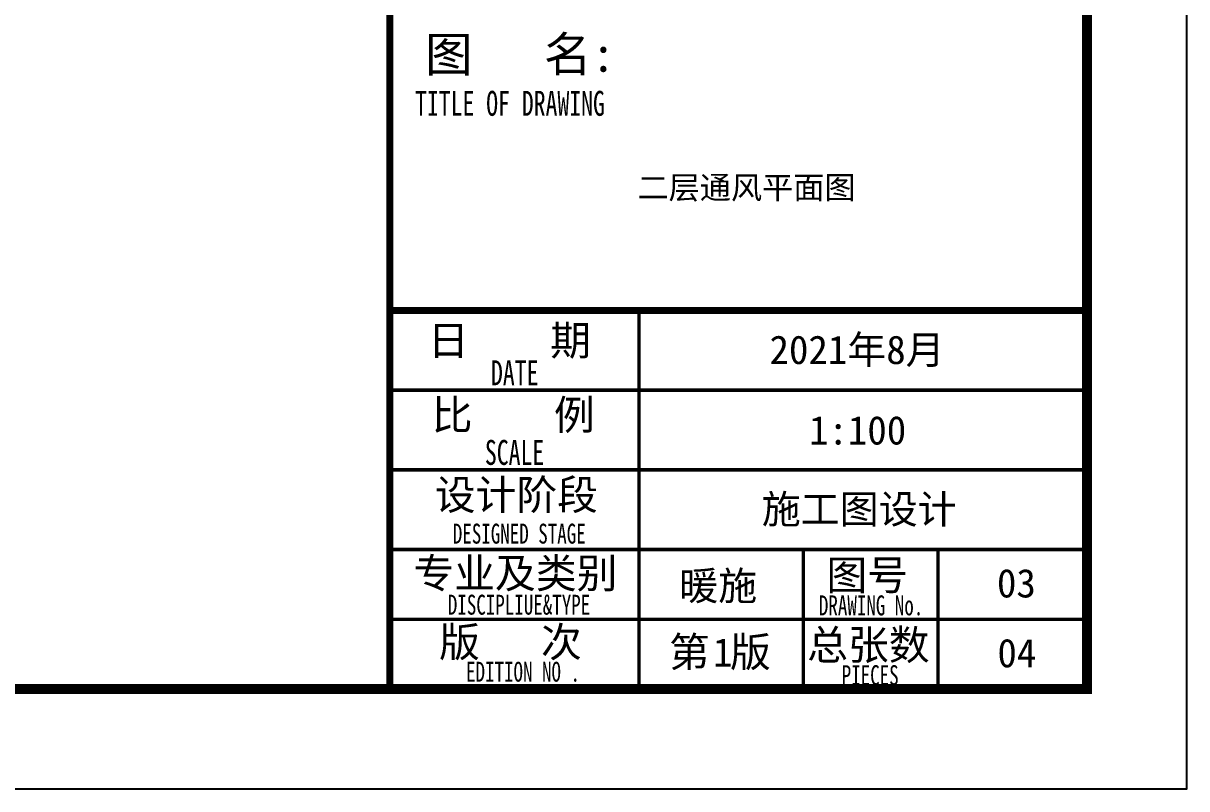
# Model space of a CAD drawing. Extents: x 1247970 to 1725648, y 860327 to 1277876.
# Drawn here: x 1372399 to 1384070, y 1035110 to 1042792 of the extents above; entities that cross this region are included whole.
import ezdxf

# ---------------------------------------------------------------- set-up
doc = ezdxf.new("R2010")
doc.units = 0
doc.header["$LTSCALE"] = 1000
doc.header["$MEASUREMENT"] = 0
doc.layers.get('0').update_dxf_attribs({"color": 254})
doc.layers.add('图框', color=140, linetype='Continuous')
doc.layers.add('图签文字', color=251, linetype='Continuous')
doc.layers.add('图签', color=147, linetype='Continuous', lineweight=18)
doc.styles.add('宋体', font='', dxfattribs={"height": 50})
doc.styles.add('建筑图签-1', font='simhei.ttf', dxfattribs={"width": 0.7})
doc.styles.get('宋体').set_extended_font_data('SimSun')

# ---------------------------------------------------------------- blocks, each defined once
blk = doc.blocks.new('tq123')
at = {"layer": '图框'}
for points, const_width in [([(-6995, 0), (-6995, 57400)], 70), ([(-6995, 3800), (5, 3800)], 70), ([(-4495, 1400), (-4495, 3800)], 35), ([(-6995, 3000), (5, 3000)], 35), ([(-6995, 2200), (5, 2200)], 35), ([(-6995, 1400), (5, 1400)], 35), ([(-6995, 1400), (-495, 1400)], 35), ([(-4495, 0), (-4495, 1400)], 35), ([(-2845, 0), (-2845, 1400)], 35), ([(-2845, 0), (-2845, 1400)], 35), ([(-2845, 0), (-2845, 1400)], 35), ([(-1495, 0), (-1495, 1400)], 35), ([(-6995, 700), (-2845, 700)], 35), ([(-2845, 700), (5, 700)], 35)]:
    blk.add_lwpolyline(points, dxfattribs=dict(at, const_width=const_width))
at = {"layer": '图框', "style": '建筑图签-1', "width": 0.7}
for s, height, p in [('TITLE OF DRAWING', 250, (-6741, 5753)), ('DATE', 250, (-5979, 3049)), ('SCALE', 250, (-6040, 2250)), ('DESIGNED STAGE', 200, (-6362, 1460)), ('DISCIPLIUE&TYPE', 200, (-6412, 747)), ('DRAWING No.', 200, (-2690, 740)), ('EDITION NO .', 200, (-6229, 74)), ('PIECES', 200, (-2461, 40))]:
    blk.add_text(s, height=height, dxfattribs=at).set_placement(p)
at = {"layer": '图签', "color": 2, "style": '宋体'}
for s, height, p in [('2021年8月', 286.7, (-3185, 3262)), ('1:100', 286.7, (-2789, 2454)), ('施工图设计', 286.7, (-3263, 1662)), ('暖施', 286.7, (-4091, 893)), ('1', 287, (-3752, 225)), ('04', 286.7, (-899, 219))]:
    blk.add_text(s, height=height, dxfattribs=at).set_placement(p)
at = {"layer": '图签文字', "color": 7, "style": '建筑图签-1'}
for s, height, p in [('图   名:', 350, (-6640, 6195)), ('日    期', 300, (-6611, 3349)), ('比    例', 300, (-6573, 2602)), ('设计阶段', 300, (-6543, 1800)), ('专业及类别', 300, (-6757, 1013)), ('图号', 300, (-2614, 994)), ('版   次 ', 300, (-6499, 323)), ('总张数', 300, (-2807, 294)), ('第 版', 300, (-4194, 223))]:
    blk.add_text(s, height=height, dxfattribs=at).set_placement(p)

msp = doc.modelspace()

# ---------------------------------------------------------------- linework, layer by layer
at = {"layer": '图框'}
msp.add_lwpolyline([(1278969.8, 1035110.3), (1384069.8, 1035110.3), (1384069.8, 1094510.3), (1278969.8, 1094510.3)], close=True, dxfattribs=at)
at = {"layer": '图框', "const_width": 100}
msp.add_lwpolyline([(1281469.8, 1036110.3), (1383069.8, 1036110.3), (1383069.8, 1093510.3), (1281469.8, 1093510.3)], close=True, dxfattribs=at)

# ---------------------------------------------------------------- block references
msp.add_blockref('tq123', (1383069.8, 1036110.3))

# ---------------------------------------------------------------- texts
at = {"layer": '图签', "color": 2, "style": '宋体'}
msp.add_text('二层通风平面图', height=229.34, dxfattribs=at).set_placement((1378559.4, 1041028.8))
at = {"layer": '图签', "color": 1, "style": '宋体'}
msp.add_text('03', height=286.68, dxfattribs=at).set_placement((1382166.3, 1037029.7))

doc.saveas('drawing.dxf')
